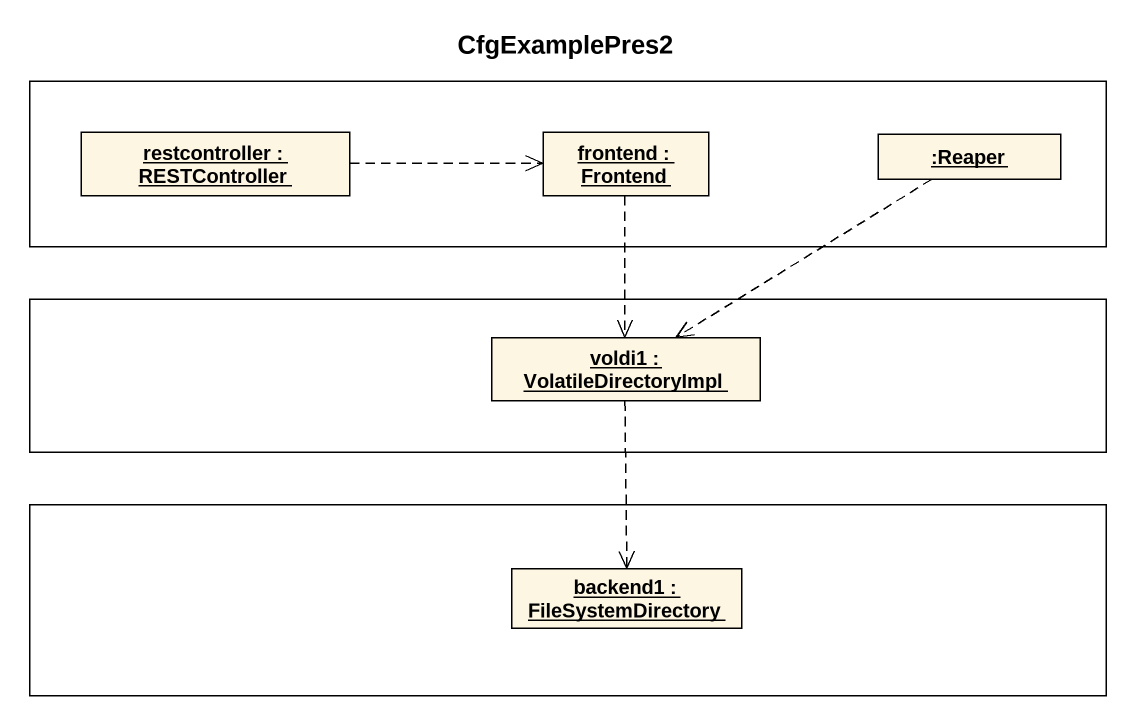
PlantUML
@startuml
title CfgExamplePres2
hide circle
hide empty members
rectangle " " as rectangle1 {
  object "restcontroller : RESTController" as restcontroller
  object "frontend : Frontend" as frontend
  object ":Reaper" as Reaper
}
rectangle " " as rectangle2 {
  object "voldi1 : VolatileDirectoryImpl" as voldi1
}
rectangle " " as rectangle3 {
  object "backend1 : FileSystemDirectory" as backend1
}
restcontroller .right.> frontend
frontend ..> voldi1
Reaper ..> voldi1
voldi1 ..> backend1
@enduml
